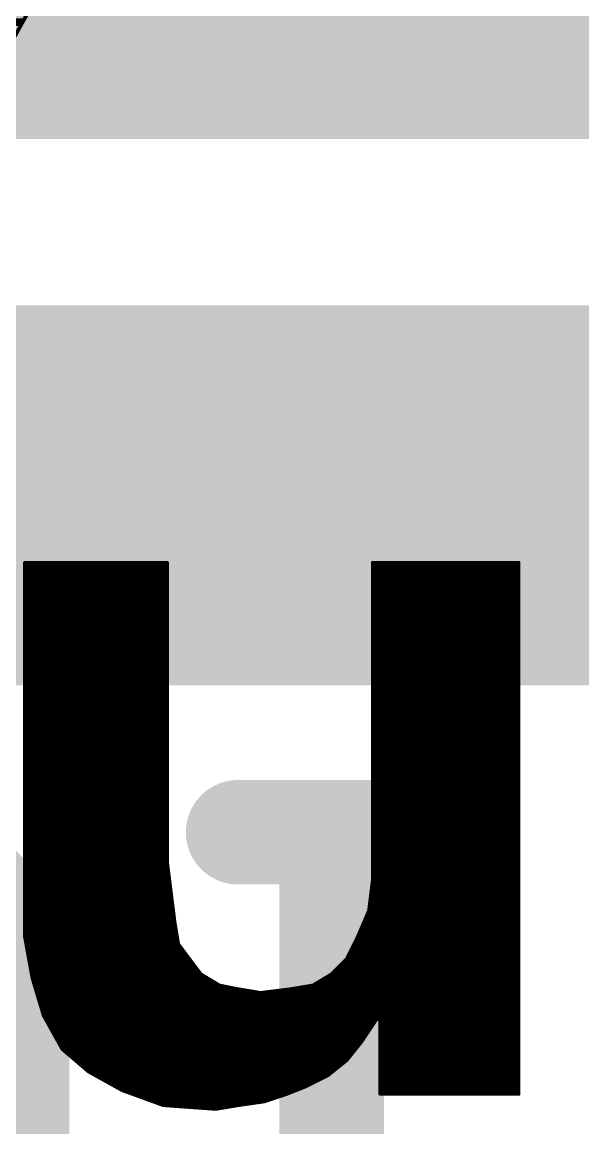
# Model space of a CAD drawing. Extents: x -27 to 80, y -18 to 25.
# Drawn here: x 25.48 to 26.98, y 7.199 to 10.155 of the extents above; entities that cross this region are included whole.
import ezdxf

# ---------------------------------------------------------------- set-up
doc = ezdxf.new("R2010")
doc.units = 0
for name, color, linetype in [('1', 12, 'CONTINUOUS'), ('16', 132, 'CONTINUOUS'), ('21', 41, 'CONTINUOUS'), ('22', 40, 'CONTINUOUS'), ('51', 53, 'CONTINUOUS')]:
    doc.layers.add(name, color=color, linetype=linetype)

msp = doc.modelspace()

# ---------------------------------------------------------------- linework, layer by layer
at = {"layer": '1', "const_width": 1.016}
msp.add_lwpolyline([(33.1, 8.89), (24.765, 8.89)], dxfattribs=at)
at = {"layer": '16', "const_width": 1.016}
msp.add_lwpolyline([(27.94, 8.89), (21.59, 8.89)], dxfattribs=at)
at = {"layer": '21', "const_width": 0.01}
for points in [[(25.418, 10.04), (25.518, 10.22)], [(23.878, 10.16), (25.4847, 10.16)], [(23.878, 10.15), (25.4791, 10.15)], [(25.488, 7.71), (25.488, 8.71)], [(25.488, 8.71), (25.868, 8.71)], [(25.488, 8.7), (25.868, 8.7)], [(25.488, 8.69), (25.868, 8.69)], [(25.868, 8.71), (25.868, 7.91)], [(26.418, 7.86), (26.418, 8.71)], [(26.418, 8.71), (26.808, 8.71)], [(26.418, 8.7), (26.808, 8.7)], [(26.418, 8.69), (26.808, 8.69)], [(26.808, 8.71), (26.808, 7.47)], [(25.488, 8.68), (25.868, 8.68)], [(25.488, 8.67), (25.868, 8.67)], [(25.488, 8.66), (25.868, 8.66)], [(26.418, 8.68), (26.808, 8.68)], [(26.418, 8.67), (26.808, 8.67)], [(26.418, 8.66), (26.808, 8.66)], [(25.488, 8.65), (25.868, 8.65)], [(25.488, 8.64), (25.868, 8.64)], [(25.488, 8.63), (25.868, 8.63)], [(26.418, 8.65), (26.808, 8.65)], [(26.418, 8.64), (26.808, 8.64)], [(26.418, 8.63), (26.808, 8.63)], [(25.488, 8.62), (25.868, 8.62)], [(25.488, 8.61), (25.868, 8.61)], [(25.488, 8.6), (25.868, 8.6)], [(26.418, 8.62), (26.808, 8.62)], [(26.418, 8.61), (26.808, 8.61)], [(26.418, 8.6), (26.808, 8.6)], [(25.488, 8.59), (25.868, 8.59)], [(25.488, 8.58), (25.868, 8.58)], [(25.488, 8.57), (25.868, 8.57)], [(26.418, 8.59), (26.808, 8.59)], [(26.418, 8.58), (26.808, 8.58)], [(26.418, 8.57), (26.808, 8.57)], [(25.488, 8.56), (25.868, 8.56)], [(25.488, 8.55), (25.868, 8.55)], [(25.488, 8.54), (25.868, 8.54)], [(26.418, 8.56), (26.808, 8.56)], [(26.418, 8.55), (26.808, 8.55)], [(26.418, 8.54), (26.808, 8.54)], [(25.488, 8.53), (25.868, 8.53)], [(25.488, 8.52), (25.868, 8.52)], [(25.488, 8.51), (25.868, 8.51)], [(26.418, 8.53), (26.808, 8.53)], [(26.418, 8.52), (26.808, 8.52)], [(26.418, 8.51), (26.808, 8.51)], [(25.488, 8.5), (25.868, 8.5)], [(25.488, 8.49), (25.868, 8.49)], [(25.488, 8.48), (25.868, 8.48)], [(26.418, 8.5), (26.808, 8.5)], [(26.418, 8.49), (26.808, 8.49)], [(26.418, 8.48), (26.808, 8.48)], [(25.488, 8.47), (25.868, 8.47)], [(25.488, 8.46), (25.868, 8.46)], [(25.488, 8.45), (25.868, 8.45)], [(26.418, 8.47), (26.808, 8.47)], [(26.418, 8.46), (26.808, 8.46)], [(26.418, 8.45), (26.808, 8.45)], [(25.488, 8.44), (25.868, 8.44)], [(25.488, 8.43), (25.868, 8.43)], [(25.488, 8.42), (25.868, 8.42)], [(26.418, 8.44), (26.808, 8.44)], [(26.418, 8.43), (26.808, 8.43)], [(26.418, 8.42), (26.808, 8.42)], [(25.488, 8.41), (25.868, 8.41)], [(25.488, 8.4), (25.868, 8.4)], [(25.488, 8.39), (25.868, 8.39)], [(26.418, 8.41), (26.808, 8.41)], [(26.418, 8.4), (26.808, 8.4)], [(26.418, 8.39), (26.808, 8.39)], [(25.488, 8.38), (25.868, 8.38)], [(25.488, 8.37), (25.868, 8.37)], [(25.488, 8.36), (25.868, 8.36)], [(26.418, 8.38), (26.808, 8.38)], [(26.418, 8.37), (26.808, 8.37)], [(26.418, 8.36), (26.808, 8.36)], [(25.488, 8.35), (25.868, 8.35)], [(25.488, 8.34), (25.868, 8.34)], [(26.418, 8.35), (26.808, 8.35)], [(26.418, 8.34), (26.808, 8.34)], [(25.488, 8.33), (25.868, 8.33)], [(25.488, 8.32), (25.868, 8.32)], [(25.488, 8.31), (25.868, 8.31)], [(26.418, 8.33), (26.808, 8.33)], [(26.418, 8.32), (26.808, 8.32)], [(26.418, 8.31), (26.808, 8.31)], [(25.488, 8.3), (25.868, 8.3)], [(25.488, 8.29), (25.868, 8.29)], [(25.488, 8.28), (25.868, 8.28)], [(26.418, 8.3), (26.808, 8.3)], [(26.418, 8.29), (26.808, 8.29)], [(26.418, 8.28), (26.808, 8.28)], [(25.488, 8.27), (25.868, 8.27)], [(25.488, 8.26), (25.868, 8.26)], [(25.488, 8.25), (25.868, 8.25)], [(26.418, 8.27), (26.808, 8.27)], [(26.418, 8.26), (26.808, 8.26)], [(26.418, 8.25), (26.808, 8.25)], [(25.488, 8.24), (25.868, 8.24)], [(25.488, 8.23), (25.868, 8.23)], [(25.488, 8.22), (25.868, 8.22)], [(26.418, 8.24), (26.808, 8.24)], [(26.418, 8.23), (26.808, 8.23)], [(26.418, 8.22), (26.808, 8.22)], [(25.488, 8.21), (25.868, 8.21)], [(25.488, 8.2), (25.868, 8.2)], [(25.488, 8.19), (25.868, 8.19)], [(26.418, 8.21), (26.808, 8.21)], [(26.418, 8.2), (26.808, 8.2)], [(26.418, 8.19), (26.808, 8.19)], [(25.488, 8.18), (25.868, 8.18)], [(25.488, 8.17), (25.868, 8.17)], [(25.488, 8.16), (25.868, 8.16)], [(26.418, 8.18), (26.808, 8.18)], [(26.418, 8.17), (26.808, 8.17)], [(26.418, 8.16), (26.808, 8.16)], [(25.488, 8.15), (25.868, 8.15)], [(25.488, 8.14), (25.868, 8.14)], [(25.488, 8.13), (25.868, 8.13)], [(26.418, 8.15), (26.808, 8.15)], [(26.418, 8.14), (26.808, 8.14)], [(26.418, 8.13), (26.808, 8.13)], [(25.488, 8.12), (25.868, 8.12)], [(25.488, 8.11), (25.868, 8.11)], [(25.488, 8.1), (25.868, 8.1)], [(26.418, 8.12), (26.808, 8.12)], [(26.418, 8.11), (26.808, 8.11)], [(26.418, 8.1), (26.808, 8.1)], [(25.488, 8.09), (25.868, 8.09)], [(25.488, 8.08), (25.868, 8.08)], [(25.488, 8.07), (25.868, 8.07)], [(26.418, 8.09), (26.808, 8.09)], [(26.418, 8.08), (26.808, 8.08)], [(26.418, 8.07), (26.808, 8.07)], [(25.488, 8.06), (25.868, 8.06)], [(25.488, 8.05), (25.868, 8.05)], [(25.488, 8.04), (25.868, 8.04)], [(26.418, 8.06), (26.808, 8.06)], [(26.418, 8.05), (26.808, 8.05)], [(26.418, 8.04), (26.808, 8.04)], [(25.488, 8.03), (25.868, 8.03)], [(25.488, 8.02), (25.868, 8.02)], [(25.488, 8.01), (25.868, 8.01)], [(26.418, 8.03), (26.808, 8.03)], [(26.418, 8.02), (26.808, 8.02)], [(26.418, 8.01), (26.808, 8.01)], [(25.488, 8), (25.868, 8)], [(25.488, 7.99), (25.868, 7.99)], [(25.488, 7.98), (25.868, 7.98)], [(26.418, 8), (26.808, 8)], [(26.418, 7.99), (26.808, 7.99)], [(26.418, 7.98), (26.808, 7.98)], [(25.488, 7.97), (25.868, 7.97)], [(25.488, 7.96), (25.868, 7.96)], [(25.488, 7.95), (25.868, 7.95)], [(26.418, 7.97), (26.808, 7.97)], [(26.418, 7.96), (26.808, 7.96)], [(26.418, 7.95), (26.808, 7.95)], [(25.488, 7.94), (25.868, 7.94)], [(25.488, 7.93), (25.868, 7.93)], [(25.488, 7.92), (25.868, 7.92)], [(26.418, 7.94), (26.808, 7.94)], [(26.418, 7.93), (26.808, 7.93)], [(26.418, 7.92), (26.808, 7.92)], [(25.488, 7.91), (25.868, 7.91)], [(25.488, 7.9), (25.8693, 7.9)], [(25.488, 7.89), (25.8705, 7.89)], [(25.868, 7.91), (25.878, 7.83)], [(26.418, 7.91), (26.808, 7.91)], [(26.418, 7.9), (26.808, 7.9)], [(26.418, 7.89), (26.808, 7.89)], [(25.488, 7.88), (25.8718, 7.88)], [(25.488, 7.87), (25.873, 7.87)], [(25.488, 7.86), (25.8742, 7.86)], [(26.408, 7.78), (26.418, 7.86)], [(26.418, 7.88), (26.808, 7.88)], [(26.418, 7.87), (26.808, 7.87)], [(26.418, 7.86), (26.808, 7.86)], [(25.488, 7.85), (25.8755, 7.85)], [(25.488, 7.84), (25.8768, 7.84)], [(25.488, 7.83), (25.878, 7.83)], [(25.878, 7.83), (25.888, 7.75)], [(26.4143, 7.83), (26.808, 7.83)], [(26.4155, 7.84), (26.808, 7.84)], [(26.4168, 7.85), (26.808, 7.85)], [(25.488, 7.82), (25.8793, 7.82)], [(25.488, 7.81), (25.8805, 7.81)], [(25.488, 7.8), (25.8818, 7.8)], [(26.4105, 7.8), (26.808, 7.8)], [(26.4118, 7.81), (26.808, 7.81)], [(26.413, 7.82), (26.808, 7.82)], [(25.488, 7.79), (25.883, 7.79)], [(25.488, 7.78), (25.8843, 7.78)], [(25.488, 7.77), (25.8855, 7.77)], [(26.378, 7.71), (26.408, 7.78)], [(26.4037, 7.77), (26.808, 7.77)], [(26.408, 7.78), (26.808, 7.78)], [(26.4093, 7.79), (26.808, 7.79)], [(25.488, 7.76), (25.8868, 7.76)], [(25.488, 7.75), (25.888, 7.75)], [(25.488, 7.74), (25.8897, 7.74)], [(25.888, 7.75), (25.898, 7.69)], [(26.3909, 7.74), (26.808, 7.74)], [(26.3951, 7.75), (26.808, 7.75)], [(26.3994, 7.76), (26.808, 7.76)], [(25.488, 7.73), (25.8913, 7.73)], [(25.488, 7.72), (25.893, 7.72)], [(25.508, 7.6), (25.488, 7.71)], [(25.488, 7.71), (25.8947, 7.71)], [(26.348, 7.65), (26.378, 7.71)], [(26.378, 7.71), (26.808, 7.71)], [(26.3823, 7.72), (26.808, 7.72)], [(26.3866, 7.73), (26.808, 7.73)], [(25.4898, 7.7), (25.8963, 7.7)], [(25.4916, 7.69), (25.898, 7.69)], [(25.4935, 7.68), (25.9055, 7.68)], [(25.898, 7.69), (25.928, 7.65)], [(26.363, 7.68), (26.808, 7.68)], [(26.368, 7.69), (26.808, 7.69)], [(26.373, 7.7), (26.808, 7.7)], [(25.4953, 7.67), (25.913, 7.67)], [(25.4971, 7.66), (25.9205, 7.66)], [(26.353, 7.66), (26.808, 7.66)], [(26.358, 7.67), (26.808, 7.67)], [(25.4989, 7.65), (25.928, 7.65)], [(25.5007, 7.64), (25.9355, 7.64)], [(25.5025, 7.63), (25.943, 7.63)], [(25.928, 7.65), (25.958, 7.61)], [(26.308, 7.61), (26.348, 7.65)], [(26.328, 7.63), (26.808, 7.63)], [(26.338, 7.64), (26.808, 7.64)], [(26.348, 7.65), (26.808, 7.65)], [(25.5044, 7.62), (25.9505, 7.62)], [(25.5062, 7.61), (25.958, 7.61)], [(25.538, 7.5), (25.508, 7.6)], [(25.508, 7.6), (25.9747, 7.6)], [(25.958, 7.61), (26.008, 7.58)], [(26.258, 7.58), (26.308, 7.61)], [(26.2913, 7.6), (26.808, 7.6)], [(26.308, 7.61), (26.808, 7.61)], [(26.318, 7.62), (26.808, 7.62)], [(25.511, 7.59), (25.9913, 7.59)], [(25.514, 7.58), (26.008, 7.58)], [(25.517, 7.57), (26.058, 7.57)], [(26.008, 7.58), (26.058, 7.57)], [(26.058, 7.57), (26.118, 7.56)], [(26.118, 7.56), (26.198, 7.57)], [(26.198, 7.57), (26.258, 7.58)], [(26.198, 7.57), (26.808, 7.57)], [(26.258, 7.58), (26.808, 7.58)], [(26.2747, 7.59), (26.808, 7.59)], [(25.52, 7.56), (26.118, 7.56)], [(25.523, 7.55), (26.808, 7.55)], [(25.526, 7.54), (26.808, 7.54)], [(26.118, 7.56), (26.808, 7.56)], [(25.529, 7.53), (26.808, 7.53)], [(25.532, 7.52), (26.808, 7.52)], [(25.535, 7.51), (26.808, 7.51)], [(25.588, 7.41), (25.538, 7.5)], [(25.538, 7.5), (26.808, 7.5)], [(25.5436, 7.49), (26.808, 7.49)], [(25.5491, 7.48), (26.4213, 7.48)], [(26.428, 7.49), (26.388, 7.43)], [(26.438, 7.49), (26.428, 7.49)], [(26.438, 7.29), (26.438, 7.49)], [(26.438, 7.48), (26.808, 7.48)], [(25.5547, 7.47), (26.4147, 7.47)], [(25.5602, 7.46), (26.408, 7.46)], [(25.5658, 7.45), (26.4013, 7.45)], [(26.438, 7.47), (26.808, 7.47)], [(26.438, 7.46), (26.808, 7.46)], [(26.438, 7.45), (26.808, 7.45)], [(26.808, 7.47), (26.808, 7.29)], [(25.5713, 7.44), (26.3947, 7.44)], [(25.5769, 7.43), (26.388, 7.43)], [(25.5824, 7.42), (26.38, 7.42)], [(26.388, 7.43), (26.348, 7.38)], [(26.438, 7.44), (26.808, 7.44)], [(26.438, 7.43), (26.808, 7.43)], [(26.438, 7.42), (26.808, 7.42)], [(25.658, 7.35), (25.588, 7.41)], [(25.588, 7.41), (26.372, 7.41)], [(25.5997, 7.4), (26.364, 7.4)], [(25.6113, 7.39), (26.356, 7.39)], [(26.438, 7.41), (26.808, 7.41)], [(26.438, 7.4), (26.808, 7.4)], [(26.438, 7.39), (26.808, 7.39)], [(25.623, 7.38), (26.348, 7.38)], [(25.6347, 7.37), (26.3355, 7.37)], [(25.6463, 7.36), (26.323, 7.36)], [(26.348, 7.38), (26.298, 7.34)], [(26.438, 7.38), (26.808, 7.38)], [(26.438, 7.37), (26.808, 7.37)], [(26.438, 7.36), (26.808, 7.36)], [(25.748, 7.3), (25.658, 7.35)], [(25.658, 7.35), (26.3105, 7.35)], [(25.676, 7.34), (26.298, 7.34)], [(25.694, 7.33), (26.278, 7.33)], [(26.298, 7.34), (26.238, 7.31)], [(26.438, 7.35), (26.808, 7.35)], [(26.438, 7.34), (26.808, 7.34)], [(26.438, 7.33), (26.808, 7.33)], [(25.712, 7.32), (26.258, 7.32)], [(25.73, 7.31), (26.238, 7.31)], [(25.858, 7.26), (25.748, 7.3)], [(25.748, 7.3), (26.213, 7.3)], [(26.238, 7.31), (26.188, 7.29)], [(26.438, 7.32), (26.808, 7.32)], [(26.438, 7.31), (26.808, 7.31)], [(26.438, 7.3), (26.808, 7.3)], [(25.7755, 7.29), (26.188, 7.29)], [(25.803, 7.28), (26.158, 7.28)], [(25.8305, 7.27), (26.128, 7.27)], [(26.128, 7.27), (26.058, 7.26)], [(26.188, 7.29), (26.128, 7.27)], [(26.808, 7.29), (26.438, 7.29)], [(26.438, 7.29), (26.808, 7.29)], [(25.998, 7.25), (25.858, 7.26)], [(25.858, 7.26), (26.058, 7.26)], [(26.058, 7.26), (25.998, 7.25)]]:
    msp.add_lwpolyline(points, dxfattribs=at)
at = {"layer": '21', "const_width": 0.005}
for points in [[(25.4791, 10.1475, 1), (25.4791, 10.1525)], [(25.4847, 10.1575, 1), (25.4847, 10.1625)], [(25.4905, 8.71, 1), (25.4855, 8.71)], [(25.488, 8.7125, 1), (25.488, 8.7075)], [(25.488, 8.7025, 1), (25.488, 8.6975)], [(25.488, 8.6925, 1), (25.488, 8.6875)], [(25.8705, 8.71, 1), (25.8655, 8.71)], [(25.868, 8.7075, 1), (25.868, 8.7125)], [(25.868, 8.6975, 1), (25.868, 8.7025)], [(25.868, 8.6875, 1), (25.868, 8.6925)], [(26.4205, 8.71, 1), (26.4155, 8.71)], [(26.418, 8.7125, 1), (26.418, 8.7075)], [(26.418, 8.7025, 1), (26.418, 8.6975)], [(26.418, 8.6925, 1), (26.418, 8.6875)], [(26.8105, 8.71, 1), (26.8055, 8.71)], [(26.808, 8.7075, 1), (26.808, 8.7125)], [(26.808, 8.6975, 1), (26.808, 8.7025)], [(26.808, 8.6875, 1), (26.808, 8.6925)], [(25.488, 8.6825, 1), (25.488, 8.6775)], [(25.488, 8.6725, 1), (25.488, 8.6675)], [(25.488, 8.6625, 1), (25.488, 8.6575)], [(25.868, 8.6775, 1), (25.868, 8.6825)], [(25.868, 8.6675, 1), (25.868, 8.6725)], [(25.868, 8.6575, 1), (25.868, 8.6625)], [(26.418, 8.6825, 1), (26.418, 8.6775)], [(26.418, 8.6725, 1), (26.418, 8.6675)], [(26.418, 8.6625, 1), (26.418, 8.6575)], [(26.808, 8.6775, 1), (26.808, 8.6825)], [(26.808, 8.6675, 1), (26.808, 8.6725)], [(26.808, 8.6575, 1), (26.808, 8.6625)], [(25.488, 8.6525, 1), (25.488, 8.6475)], [(25.488, 8.6425, 1), (25.488, 8.6375)], [(25.488, 8.6325, 1), (25.488, 8.6275)], [(25.868, 8.6475, 1), (25.868, 8.6525)], [(25.868, 8.6375, 1), (25.868, 8.6425)], [(25.868, 8.6275, 1), (25.868, 8.6325)], [(26.418, 8.6525, 1), (26.418, 8.6475)], [(26.418, 8.6425, 1), (26.418, 8.6375)], [(26.418, 8.6325, 1), (26.418, 8.6275)], [(26.808, 8.6475, 1), (26.808, 8.6525)], [(26.808, 8.6375, 1), (26.808, 8.6425)], [(26.808, 8.6275, 1), (26.808, 8.6325)], [(25.488, 8.6225, 1), (25.488, 8.6175)], [(25.488, 8.6125, 1), (25.488, 8.6075)], [(25.488, 8.6025, 1), (25.488, 8.5975)], [(25.868, 8.6175, 1), (25.868, 8.6225)], [(25.868, 8.6075, 1), (25.868, 8.6125)], [(25.868, 8.5975, 1), (25.868, 8.6025)], [(26.418, 8.6225, 1), (26.418, 8.6175)], [(26.418, 8.6125, 1), (26.418, 8.6075)], [(26.418, 8.6025, 1), (26.418, 8.5975)], [(26.808, 8.6175, 1), (26.808, 8.6225)], [(26.808, 8.6075, 1), (26.808, 8.6125)], [(26.808, 8.5975, 1), (26.808, 8.6025)], [(25.488, 8.5925, 1), (25.488, 8.5875)], [(25.488, 8.5825, 1), (25.488, 8.5775)], [(25.488, 8.5725, 1), (25.488, 8.5675)], [(25.868, 8.5875, 1), (25.868, 8.5925)], [(25.868, 8.5775, 1), (25.868, 8.5825)], [(25.868, 8.5675, 1), (25.868, 8.5725)], [(26.418, 8.5925, 1), (26.418, 8.5875)], [(26.418, 8.5825, 1), (26.418, 8.5775)], [(26.418, 8.5725, 1), (26.418, 8.5675)], [(26.808, 8.5875, 1), (26.808, 8.5925)], [(26.808, 8.5775, 1), (26.808, 8.5825)], [(26.808, 8.5675, 1), (26.808, 8.5725)], [(25.488, 8.5625, 1), (25.488, 8.5575)], [(25.488, 8.5525, 1), (25.488, 8.5475)], [(25.488, 8.5425, 1), (25.488, 8.5375)], [(25.868, 8.5575, 1), (25.868, 8.5625)], [(25.868, 8.5475, 1), (25.868, 8.5525)], [(25.868, 8.5375, 1), (25.868, 8.5425)], [(26.418, 8.5625, 1), (26.418, 8.5575)], [(26.418, 8.5525, 1), (26.418, 8.5475)], [(26.418, 8.5425, 1), (26.418, 8.5375)], [(26.808, 8.5575, 1), (26.808, 8.5625)], [(26.808, 8.5475, 1), (26.808, 8.5525)], [(26.808, 8.5375, 1), (26.808, 8.5425)], [(25.488, 8.5325, 1), (25.488, 8.5275)], [(25.488, 8.5225, 1), (25.488, 8.5175)], [(25.488, 8.5125, 1), (25.488, 8.5075)], [(25.868, 8.5275, 1), (25.868, 8.5325)], [(25.868, 8.5175, 1), (25.868, 8.5225)], [(25.868, 8.5075, 1), (25.868, 8.5125)], [(26.418, 8.5325, 1), (26.418, 8.5275)], [(26.418, 8.5225, 1), (26.418, 8.5175)], [(26.418, 8.5125, 1), (26.418, 8.5075)], [(26.808, 8.5275, 1), (26.808, 8.5325)], [(26.808, 8.5175, 1), (26.808, 8.5225)], [(26.808, 8.5075, 1), (26.808, 8.5125)], [(25.488, 8.5025, 1), (25.488, 8.4975)], [(25.488, 8.4925, 1), (25.488, 8.4875)], [(25.488, 8.4825, 1), (25.488, 8.4775)], [(25.868, 8.4975, 1), (25.868, 8.5025)], [(25.868, 8.4875, 1), (25.868, 8.4925)], [(25.868, 8.4775, 1), (25.868, 8.4825)], [(26.418, 8.5025, 1), (26.418, 8.4975)], [(26.418, 8.4925, 1), (26.418, 8.4875)], [(26.418, 8.4825, 1), (26.418, 8.4775)], [(26.808, 8.4975, 1), (26.808, 8.5025)], [(26.808, 8.4875, 1), (26.808, 8.4925)], [(26.808, 8.4775, 1), (26.808, 8.4825)], [(25.488, 8.4725, 1), (25.488, 8.4675)], [(25.488, 8.4625, 1), (25.488, 8.4575)], [(25.488, 8.4525, 1), (25.488, 8.4475)], [(25.868, 8.4675, 1), (25.868, 8.4725)], [(25.868, 8.4575, 1), (25.868, 8.4625)], [(25.868, 8.4475, 1), (25.868, 8.4525)], [(26.418, 8.4725, 1), (26.418, 8.4675)], [(26.418, 8.4625, 1), (26.418, 8.4575)], [(26.418, 8.4525, 1), (26.418, 8.4475)], [(26.808, 8.4675, 1), (26.808, 8.4725)], [(26.808, 8.4575, 1), (26.808, 8.4625)], [(26.808, 8.4475, 1), (26.808, 8.4525)], [(25.488, 8.4425, 1), (25.488, 8.4375)], [(25.488, 8.4325, 1), (25.488, 8.4275)], [(25.488, 8.4225, 1), (25.488, 8.4175)], [(25.868, 8.4375, 1), (25.868, 8.4425)], [(25.868, 8.4275, 1), (25.868, 8.4325)], [(25.868, 8.4175, 1), (25.868, 8.4225)], [(26.418, 8.4425, 1), (26.418, 8.4375)], [(26.418, 8.4325, 1), (26.418, 8.4275)], [(26.418, 8.4225, 1), (26.418, 8.4175)], [(26.808, 8.4375, 1), (26.808, 8.4425)], [(26.808, 8.4275, 1), (26.808, 8.4325)], [(26.808, 8.4175, 1), (26.808, 8.4225)], [(25.488, 8.4125, 1), (25.488, 8.4075)], [(25.488, 8.4025, 1), (25.488, 8.3975)], [(25.488, 8.3925, 1), (25.488, 8.3875)], [(25.868, 8.4075, 1), (25.868, 8.4125)], [(25.868, 8.3975, 1), (25.868, 8.4025)], [(25.868, 8.3875, 1), (25.868, 8.3925)], [(26.418, 8.4125, 1), (26.418, 8.4075)], [(26.418, 8.4025, 1), (26.418, 8.3975)], [(26.418, 8.3925, 1), (26.418, 8.3875)], [(26.808, 8.4075, 1), (26.808, 8.4125)], [(26.808, 8.3975, 1), (26.808, 8.4025)], [(26.808, 8.3875, 1), (26.808, 8.3925)], [(25.488, 8.3825, 1), (25.488, 8.3775)], [(25.488, 8.3725, 1), (25.488, 8.3675)], [(25.488, 8.3625, 1), (25.488, 8.3575)], [(25.868, 8.3775, 1), (25.868, 8.3825)], [(25.868, 8.3675, 1), (25.868, 8.3725)], [(25.868, 8.3575, 1), (25.868, 8.3625)], [(26.418, 8.3825, 1), (26.418, 8.3775)], [(26.418, 8.3725, 1), (26.418, 8.3675)], [(26.418, 8.3625, 1), (26.418, 8.3575)], [(26.808, 8.3775, 1), (26.808, 8.3825)], [(26.808, 8.3675, 1), (26.808, 8.3725)], [(26.808, 8.3575, 1), (26.808, 8.3625)], [(25.488, 8.3525, 1), (25.488, 8.3475)], [(25.488, 8.3425, 1), (25.488, 8.3375)], [(25.868, 8.3475, 1), (25.868, 8.3525)], [(25.868, 8.3375, 1), (25.868, 8.3425)], [(26.418, 8.3525, 1), (26.418, 8.3475)], [(26.418, 8.3425, 1), (26.418, 8.3375)], [(26.808, 8.3475, 1), (26.808, 8.3525)], [(26.808, 8.3375, 1), (26.808, 8.3425)], [(25.488, 8.3325, 1), (25.488, 8.3275)], [(25.488, 8.3225, 1), (25.488, 8.3175)], [(25.488, 8.3125, 1), (25.488, 8.3075)], [(25.868, 8.3275, 1), (25.868, 8.3325)], [(25.868, 8.3175, 1), (25.868, 8.3225)], [(25.868, 8.3075, 1), (25.868, 8.3125)], [(26.418, 8.3325, 1), (26.418, 8.3275)], [(26.418, 8.3225, 1), (26.418, 8.3175)], [(26.418, 8.3125, 1), (26.418, 8.3075)], [(26.808, 8.3275, 1), (26.808, 8.3325)], [(26.808, 8.3175, 1), (26.808, 8.3225)], [(26.808, 8.3075, 1), (26.808, 8.3125)], [(25.488, 8.3025, 1), (25.488, 8.2975)], [(25.488, 8.2925, 1), (25.488, 8.2875)], [(25.488, 8.2825, 1), (25.488, 8.2775)], [(25.868, 8.2975, 1), (25.868, 8.3025)], [(25.868, 8.2875, 1), (25.868, 8.2925)], [(25.868, 8.2775, 1), (25.868, 8.2825)], [(26.418, 8.3025, 1), (26.418, 8.2975)], [(26.418, 8.2925, 1), (26.418, 8.2875)], [(26.418, 8.2825, 1), (26.418, 8.2775)], [(26.808, 8.2975, 1), (26.808, 8.3025)], [(26.808, 8.2875, 1), (26.808, 8.2925)], [(26.808, 8.2775, 1), (26.808, 8.2825)], [(25.488, 8.2725, 1), (25.488, 8.2675)], [(25.488, 8.2625, 1), (25.488, 8.2575)], [(25.488, 8.2525, 1), (25.488, 8.2475)], [(25.868, 8.2675, 1), (25.868, 8.2725)], [(25.868, 8.2575, 1), (25.868, 8.2625)], [(25.868, 8.2475, 1), (25.868, 8.2525)], [(26.418, 8.2725, 1), (26.418, 8.2675)], [(26.418, 8.2625, 1), (26.418, 8.2575)], [(26.418, 8.2525, 1), (26.418, 8.2475)], [(26.808, 8.2675, 1), (26.808, 8.2725)], [(26.808, 8.2575, 1), (26.808, 8.2625)], [(26.808, 8.2475, 1), (26.808, 8.2525)], [(25.488, 8.2425, 1), (25.488, 8.2375)], [(25.488, 8.2325, 1), (25.488, 8.2275)], [(25.488, 8.2225, 1), (25.488, 8.2175)], [(25.868, 8.2375, 1), (25.868, 8.2425)], [(25.868, 8.2275, 1), (25.868, 8.2325)], [(25.868, 8.2175, 1), (25.868, 8.2225)], [(26.418, 8.2425, 1), (26.418, 8.2375)], [(26.418, 8.2325, 1), (26.418, 8.2275)], [(26.418, 8.2225, 1), (26.418, 8.2175)], [(26.808, 8.2375, 1), (26.808, 8.2425)], [(26.808, 8.2275, 1), (26.808, 8.2325)], [(26.808, 8.2175, 1), (26.808, 8.2225)], [(25.488, 8.2125, 1), (25.488, 8.2075)], [(25.488, 8.2025, 1), (25.488, 8.1975)], [(25.488, 8.1925, 1), (25.488, 8.1875)], [(25.868, 8.2075, 1), (25.868, 8.2125)], [(25.868, 8.1975, 1), (25.868, 8.2025)], [(25.868, 8.1875, 1), (25.868, 8.1925)], [(26.418, 8.2125, 1), (26.418, 8.2075)], [(26.418, 8.2025, 1), (26.418, 8.1975)], [(26.418, 8.1925, 1), (26.418, 8.1875)], [(26.808, 8.2075, 1), (26.808, 8.2125)], [(26.808, 8.1975, 1), (26.808, 8.2025)], [(26.808, 8.1875, 1), (26.808, 8.1925)], [(25.488, 8.1825, 1), (25.488, 8.1775)], [(25.488, 8.1725, 1), (25.488, 8.1675)], [(25.488, 8.1625, 1), (25.488, 8.1575)], [(25.868, 8.1775, 1), (25.868, 8.1825)], [(25.868, 8.1675, 1), (25.868, 8.1725)], [(25.868, 8.1575, 1), (25.868, 8.1625)], [(26.418, 8.1825, 1), (26.418, 8.1775)], [(26.418, 8.1725, 1), (26.418, 8.1675)], [(26.418, 8.1625, 1), (26.418, 8.1575)], [(26.808, 8.1775, 1), (26.808, 8.1825)], [(26.808, 8.1675, 1), (26.808, 8.1725)], [(26.808, 8.1575, 1), (26.808, 8.1625)], [(25.488, 8.1525, 1), (25.488, 8.1475)], [(25.488, 8.1425, 1), (25.488, 8.1375)], [(25.488, 8.1325, 1), (25.488, 8.1275)], [(25.868, 8.1475, 1), (25.868, 8.1525)], [(25.868, 8.1375, 1), (25.868, 8.1425)], [(25.868, 8.1275, 1), (25.868, 8.1325)], [(26.418, 8.1525, 1), (26.418, 8.1475)], [(26.418, 8.1425, 1), (26.418, 8.1375)], [(26.418, 8.1325, 1), (26.418, 8.1275)], [(26.808, 8.1475, 1), (26.808, 8.1525)], [(26.808, 8.1375, 1), (26.808, 8.1425)], [(26.808, 8.1275, 1), (26.808, 8.1325)], [(25.488, 8.1225, 1), (25.488, 8.1175)], [(25.488, 8.1125, 1), (25.488, 8.1075)], [(25.488, 8.1025, 1), (25.488, 8.0975)], [(25.868, 8.1175, 1), (25.868, 8.1225)], [(25.868, 8.1075, 1), (25.868, 8.1125)], [(25.868, 8.0975, 1), (25.868, 8.1025)], [(26.418, 8.1225, 1), (26.418, 8.1175)], [(26.418, 8.1125, 1), (26.418, 8.1075)], [(26.418, 8.1025, 1), (26.418, 8.0975)], [(26.808, 8.1175, 1), (26.808, 8.1225)], [(26.808, 8.1075, 1), (26.808, 8.1125)], [(26.808, 8.0975, 1), (26.808, 8.1025)], [(25.488, 8.0925, 1), (25.488, 8.0875)], [(25.488, 8.0825, 1), (25.488, 8.0775)], [(25.488, 8.0725, 1), (25.488, 8.0675)], [(25.868, 8.0875, 1), (25.868, 8.0925)], [(25.868, 8.0775, 1), (25.868, 8.0825)], [(25.868, 8.0675, 1), (25.868, 8.0725)], [(26.418, 8.0925, 1), (26.418, 8.0875)], [(26.418, 8.0825, 1), (26.418, 8.0775)], [(26.418, 8.0725, 1), (26.418, 8.0675)], [(26.808, 8.0875, 1), (26.808, 8.0925)], [(26.808, 8.0775, 1), (26.808, 8.0825)], [(26.808, 8.0675, 1), (26.808, 8.0725)], [(25.488, 8.0625, 1), (25.488, 8.0575)], [(25.488, 8.0525, 1), (25.488, 8.0475)], [(25.488, 8.0425, 1), (25.488, 8.0375)], [(25.868, 8.0575, 1), (25.868, 8.0625)], [(25.868, 8.0475, 1), (25.868, 8.0525)], [(25.868, 8.0375, 1), (25.868, 8.0425)], [(26.418, 8.0625, 1), (26.418, 8.0575)], [(26.418, 8.0525, 1), (26.418, 8.0475)], [(26.418, 8.0425, 1), (26.418, 8.0375)], [(26.808, 8.0575, 1), (26.808, 8.0625)], [(26.808, 8.0475, 1), (26.808, 8.0525)], [(26.808, 8.0375, 1), (26.808, 8.0425)], [(25.488, 8.0325, 1), (25.488, 8.0275)], [(25.488, 8.0225, 1), (25.488, 8.0175)], [(25.488, 8.0125, 1), (25.488, 8.0075)], [(25.868, 8.0275, 1), (25.868, 8.0325)], [(25.868, 8.0175, 1), (25.868, 8.0225)], [(25.868, 8.0075, 1), (25.868, 8.0125)], [(26.418, 8.0325, 1), (26.418, 8.0275)], [(26.418, 8.0225, 1), (26.418, 8.0175)], [(26.418, 8.0125, 1), (26.418, 8.0075)], [(26.808, 8.0275, 1), (26.808, 8.0325)], [(26.808, 8.0175, 1), (26.808, 8.0225)], [(26.808, 8.0075, 1), (26.808, 8.0125)], [(25.488, 8.0025, 1), (25.488, 7.9975)], [(25.488, 7.9925, 1), (25.488, 7.9875)], [(25.488, 7.9825, 1), (25.488, 7.9775)], [(25.868, 7.9975, 1), (25.868, 8.0025)], [(25.868, 7.9875, 1), (25.868, 7.9925)], [(25.868, 7.9775, 1), (25.868, 7.9825)], [(26.418, 8.0025, 1), (26.418, 7.9975)], [(26.418, 7.9925, 1), (26.418, 7.9875)], [(26.418, 7.9825, 1), (26.418, 7.9775)], [(26.808, 7.9975, 1), (26.808, 8.0025)], [(26.808, 7.9875, 1), (26.808, 7.9925)], [(26.808, 7.9775, 1), (26.808, 7.9825)], [(25.488, 7.9725, 1), (25.488, 7.9675)], [(25.488, 7.9625, 1), (25.488, 7.9575)], [(25.488, 7.9525, 1), (25.488, 7.9475)], [(25.868, 7.9675, 1), (25.868, 7.9725)], [(25.868, 7.9575, 1), (25.868, 7.9625)], [(25.868, 7.9475, 1), (25.868, 7.9525)], [(26.418, 7.9725, 1), (26.418, 7.9675)], [(26.418, 7.9625, 1), (26.418, 7.9575)], [(26.418, 7.9525, 1), (26.418, 7.9475)], [(26.808, 7.9675, 1), (26.808, 7.9725)], [(26.808, 7.9575, 1), (26.808, 7.9625)], [(26.808, 7.9475, 1), (26.808, 7.9525)], [(25.488, 7.9425, 1), (25.488, 7.9375)], [(25.488, 7.9325, 1), (25.488, 7.9275)], [(25.488, 7.9225, 1), (25.488, 7.9175)], [(25.868, 7.9375, 1), (25.868, 7.9425)], [(25.868, 7.9275, 1), (25.868, 7.9325)], [(25.868, 7.9175, 1), (25.868, 7.9225)], [(26.418, 7.9425, 1), (26.418, 7.9375)], [(26.418, 7.9325, 1), (26.418, 7.9275)], [(26.418, 7.9225, 1), (26.418, 7.9175)], [(26.808, 7.9375, 1), (26.808, 7.9425)], [(26.808, 7.9275, 1), (26.808, 7.9325)], [(26.808, 7.9175, 1), (26.808, 7.9225)], [(25.488, 7.9125, 1), (25.488, 7.9075)], [(25.488, 7.9025, 1), (25.488, 7.8975)], [(25.488, 7.8925, 1), (25.488, 7.8875)], [(25.8705, 7.9103, 1), (25.8655, 7.9097)], [(25.8655, 7.91, 1), (25.8705, 7.91)], [(25.868, 7.9075, 1), (25.868, 7.9125)], [(25.8693, 7.8975, 1), (25.8693, 7.9025)], [(25.8705, 7.8875, 1), (25.8705, 7.8925)], [(26.418, 7.9125, 1), (26.418, 7.9075)], [(26.418, 7.9025, 1), (26.418, 7.8975)], [(26.418, 7.8925, 1), (26.418, 7.8875)], [(26.808, 7.9075, 1), (26.808, 7.9125)], [(26.808, 7.8975, 1), (26.808, 7.9025)], [(26.808, 7.8875, 1), (26.808, 7.8925)], [(25.488, 7.8825, 1), (25.488, 7.8775)], [(25.488, 7.8725, 1), (25.488, 7.8675)], [(25.488, 7.8625, 1), (25.488, 7.8575)], [(25.8718, 7.8775, 1), (25.8718, 7.8825)], [(25.873, 7.8675, 1), (25.873, 7.8725)], [(25.8742, 7.8575, 1), (25.8742, 7.8625)], [(26.418, 7.8825, 1), (26.418, 7.8775)], [(26.418, 7.8725, 1), (26.418, 7.8675)], [(26.4205, 7.8597, 1), (26.4155, 7.8603)], [(26.418, 7.8625, 1), (26.418, 7.8575)], [(26.4155, 7.86, 1), (26.4205, 7.86)], [(26.808, 7.8775, 1), (26.808, 7.8825)], [(26.808, 7.8675, 1), (26.808, 7.8725)], [(26.808, 7.8575, 1), (26.808, 7.8625)], [(25.488, 7.8525, 1), (25.488, 7.8475)], [(25.488, 7.8425, 1), (25.488, 7.8375)], [(25.488, 7.8325, 1), (25.488, 7.8275)], [(25.8755, 7.8475, 1), (25.8755, 7.8525)], [(25.8805, 7.8303, 1), (25.8755, 7.8297)], [(25.8755, 7.8297, 1), (25.8805, 7.8303)], [(25.8768, 7.8375, 1), (25.8768, 7.8425)], [(25.878, 7.8275, 1), (25.878, 7.8325)], [(26.4143, 7.8325, 1), (26.4143, 7.8275)], [(26.4155, 7.8425, 1), (26.4155, 7.8375)], [(26.4168, 7.8525, 1), (26.4168, 7.8475)], [(26.808, 7.8475, 1), (26.808, 7.8525)], [(26.808, 7.8375, 1), (26.808, 7.8425)], [(26.808, 7.8275, 1), (26.808, 7.8325)], [(25.488, 7.8225, 1), (25.488, 7.8175)], [(25.488, 7.8125, 1), (25.488, 7.8075)], [(25.488, 7.8025, 1), (25.488, 7.7975)], [(25.8793, 7.8175, 1), (25.8793, 7.8225)], [(25.8805, 7.8075, 1), (25.8805, 7.8125)], [(25.8818, 7.7975, 1), (25.8818, 7.8025)], [(26.4105, 7.8025, 1), (26.4105, 7.7975)], [(26.4118, 7.8125, 1), (26.4118, 7.8075)], [(26.413, 7.8225, 1), (26.413, 7.8175)], [(26.808, 7.8175, 1), (26.808, 7.8225)], [(26.808, 7.8075, 1), (26.808, 7.8125)], [(26.808, 7.7975, 1), (26.808, 7.8025)], [(25.488, 7.7925, 1), (25.488, 7.7875)], [(25.488, 7.7825, 1), (25.488, 7.7775)], [(25.488, 7.7725, 1), (25.488, 7.7675)], [(25.883, 7.7875, 1), (25.883, 7.7925)], [(25.8843, 7.7775, 1), (25.8843, 7.7825)], [(25.8855, 7.7675, 1), (25.8855, 7.7725)], [(26.4037, 7.7725, 1), (26.4037, 7.7675)], [(26.408, 7.7825, 1), (26.408, 7.7775)], [(26.4055, 7.7803, 1), (26.4105, 7.7797)], [(26.4103, 7.779, 1), (26.4057, 7.781)], [(26.4093, 7.7925, 1), (26.4093, 7.7875)], [(26.808, 7.7875, 1), (26.808, 7.7925)], [(26.808, 7.7775, 1), (26.808, 7.7825)], [(26.808, 7.7675, 1), (26.808, 7.7725)], [(25.488, 7.7625, 1), (25.488, 7.7575)], [(25.488, 7.7525, 1), (25.488, 7.7475)], [(25.488, 7.7425, 1), (25.488, 7.7375)], [(25.8905, 7.7504, 1), (25.8855, 7.7496)], [(25.8855, 7.7497, 1), (25.8905, 7.7503)], [(25.8868, 7.7575, 1), (25.8868, 7.7625)], [(25.888, 7.7475, 1), (25.888, 7.7525)], [(25.8897, 7.7375, 1), (25.8897, 7.7425)], [(26.3909, 7.7425, 1), (26.3909, 7.7375)], [(26.3951, 7.7525, 1), (26.3951, 7.7475)], [(26.3994, 7.7625, 1), (26.3994, 7.7575)], [(26.808, 7.7575, 1), (26.808, 7.7625)], [(26.808, 7.7475, 1), (26.808, 7.7525)], [(26.808, 7.7375, 1), (26.808, 7.7425)], [(25.488, 7.7325, 1), (25.488, 7.7275)], [(25.488, 7.7225, 1), (25.488, 7.7175)], [(25.4905, 7.7104, 1), (25.4855, 7.7096)], [(25.488, 7.7125, 1), (25.488, 7.7075)], [(25.8913, 7.7275, 1), (25.8913, 7.7325)], [(25.893, 7.7175, 1), (25.893, 7.7225)], [(25.8947, 7.7075, 1), (25.8947, 7.7125)], [(26.378, 7.7125, 1), (26.378, 7.7075)], [(26.3802, 7.7089, 1), (26.3758, 7.7111)], [(26.3823, 7.7225, 1), (26.3823, 7.7175)], [(26.3866, 7.7325, 1), (26.3866, 7.7275)], [(26.808, 7.7275, 1), (26.808, 7.7325)], [(26.808, 7.7175, 1), (26.808, 7.7225)], [(26.808, 7.7075, 1), (26.808, 7.7125)], [(25.4855, 7.71, 1), (25.4905, 7.71)], [(25.4898, 7.7025, 1), (25.4898, 7.6975)], [(25.4916, 7.6925, 1), (25.4916, 7.6875)], [(25.4935, 7.6825, 1), (25.4935, 7.6775)], [(25.9, 7.6915, 1), (25.896, 7.6885)], [(25.8955, 7.6896, 1), (25.9005, 7.6904)], [(25.8963, 7.6975, 1), (25.8963, 7.7025)], [(25.898, 7.6875, 1), (25.898, 7.6925)], [(25.9055, 7.6775, 1), (25.9055, 7.6825)], [(26.363, 7.6825, 1), (26.363, 7.6775)], [(26.368, 7.6925, 1), (26.368, 7.6875)], [(26.373, 7.7025, 1), (26.373, 7.6975)], [(26.3757, 7.711, 1), (26.3803, 7.709)], [(26.808, 7.6975, 1), (26.808, 7.7025)], [(26.808, 7.6875, 1), (26.808, 7.6925)], [(26.808, 7.6775, 1), (26.808, 7.6825)], [(25.4953, 7.6725, 1), (25.4953, 7.6675)], [(25.4971, 7.6625, 1), (25.4971, 7.6575)], [(25.913, 7.6675, 1), (25.913, 7.6725)], [(25.9205, 7.6575, 1), (25.9205, 7.6625)], [(26.353, 7.6625, 1), (26.353, 7.6575)], [(26.358, 7.6725, 1), (26.358, 7.6675)], [(26.808, 7.6675, 1), (26.808, 7.6725)], [(26.808, 7.6575, 1), (26.808, 7.6625)], [(25.4989, 7.6525, 1), (25.4989, 7.6475)], [(25.5007, 7.6425, 1), (25.5007, 7.6375)], [(25.5025, 7.6325, 1), (25.5025, 7.6275)], [(25.93, 7.6515, 1), (25.926, 7.6485)], [(25.926, 7.6485, 1), (25.93, 7.6515)], [(25.928, 7.6475, 1), (25.928, 7.6525)], [(25.9355, 7.6375, 1), (25.9355, 7.6425)], [(25.943, 7.6275, 1), (25.943, 7.6325)], [(26.328, 7.6325, 1), (26.328, 7.6275)], [(26.338, 7.6425, 1), (26.338, 7.6375)], [(26.348, 7.6525, 1), (26.348, 7.6475)], [(26.3458, 7.6511, 1), (26.3502, 7.6489)], [(26.3498, 7.6482, 1), (26.3462, 7.6518)], [(26.808, 7.6475, 1), (26.808, 7.6525)], [(26.808, 7.6375, 1), (26.808, 7.6425)], [(26.808, 7.6275, 1), (26.808, 7.6325)], [(25.5044, 7.6225, 1), (25.5044, 7.6175)], [(25.5062, 7.6125, 1), (25.5062, 7.6075)], [(25.5104, 7.6007, 1), (25.5056, 7.5993)], [(25.508, 7.6025, 1), (25.508, 7.5975)], [(25.5055, 7.5996, 1), (25.5105, 7.6004)], [(25.9505, 7.6175, 1), (25.9505, 7.6225)], [(25.9593, 7.6121, 1), (25.9567, 7.6079)], [(25.956, 7.6085, 1), (25.96, 7.6115)], [(25.958, 7.6075, 1), (25.958, 7.6125)], [(25.9747, 7.5975, 1), (25.9747, 7.6025)], [(26.2913, 7.6025, 1), (26.2913, 7.5975)], [(26.308, 7.6125, 1), (26.308, 7.6075)], [(26.3062, 7.6118, 1), (26.3098, 7.6082)], [(26.3093, 7.6079, 1), (26.3067, 7.6121)], [(26.318, 7.6225, 1), (26.318, 7.6175)], [(26.808, 7.6175, 1), (26.808, 7.6225)], [(26.808, 7.6075, 1), (26.808, 7.6125)], [(26.808, 7.5975, 1), (26.808, 7.6025)], [(25.511, 7.5925, 1), (25.511, 7.5875)], [(25.514, 7.5825, 1), (25.514, 7.5775)], [(25.517, 7.5725, 1), (25.517, 7.5675)], [(25.9913, 7.5875, 1), (25.9913, 7.5925)], [(26.0085, 7.5825, 1), (26.0075, 7.5775)], [(26.0067, 7.5779, 1), (26.0093, 7.5821)], [(26.008, 7.5775, 1), (26.008, 7.5825)], [(26.0584, 7.5725, 1), (26.0576, 7.5675)], [(26.0575, 7.5675, 1), (26.0585, 7.5725)], [(26.058, 7.5675, 1), (26.058, 7.5725)], [(26.1976, 7.5725, 1), (26.1984, 7.5675)], [(26.198, 7.5725, 1), (26.198, 7.5675)], [(26.1983, 7.5675, 1), (26.1977, 7.5725)], [(26.258, 7.5825, 1), (26.258, 7.5775)], [(26.2567, 7.5821, 1), (26.2593, 7.5779)], [(26.2584, 7.5775, 1), (26.2576, 7.5825)], [(26.2747, 7.5925, 1), (26.2747, 7.5875)], [(26.808, 7.5875, 1), (26.808, 7.5925)], [(26.808, 7.5775, 1), (26.808, 7.5825)], [(26.808, 7.5675, 1), (26.808, 7.5725)], [(25.52, 7.5625, 1), (25.52, 7.5575)], [(25.523, 7.5525, 1), (25.523, 7.5475)], [(25.526, 7.5425, 1), (25.526, 7.5375)], [(26.1177, 7.5625, 1), (26.1183, 7.5575)], [(26.118, 7.5625, 1), (26.118, 7.5575)], [(26.1176, 7.5575, 1), (26.1184, 7.5625)], [(26.118, 7.5575, 1), (26.118, 7.5625)], [(26.808, 7.5575, 1), (26.808, 7.5625)], [(26.808, 7.5475, 1), (26.808, 7.5525)], [(26.808, 7.5375, 1), (26.808, 7.5425)], [(25.529, 7.5325, 1), (25.529, 7.5275)], [(25.532, 7.5225, 1), (25.532, 7.5175)], [(25.535, 7.5125, 1), (25.535, 7.5075)], [(26.808, 7.5275, 1), (26.808, 7.5325)], [(26.808, 7.5175, 1), (26.808, 7.5225)], [(26.808, 7.5075, 1), (26.808, 7.5125)], [(25.5402, 7.5012, 1), (25.5358, 7.4988)], [(25.538, 7.5025, 1), (25.538, 7.4975)], [(25.5356, 7.4993, 1), (25.5404, 7.5007)], [(25.5436, 7.4925, 1), (25.5436, 7.4875)], [(25.5491, 7.4825, 1), (25.5491, 7.4775)], [(26.4213, 7.4775, 1), (26.4213, 7.4825)], [(26.428, 7.4925, 1), (26.428, 7.4875)], [(26.4301, 7.4886, 1), (26.4259, 7.4914)], [(26.4405, 7.49, 1), (26.4355, 7.49)], [(26.438, 7.4825, 1), (26.438, 7.4775)], [(26.438, 7.4875, 1), (26.438, 7.4925)], [(26.808, 7.4975, 1), (26.808, 7.5025)], [(26.808, 7.4875, 1), (26.808, 7.4925)], [(26.808, 7.4775, 1), (26.808, 7.4825)], [(25.5547, 7.4725, 1), (25.5547, 7.4675)], [(25.5602, 7.4625, 1), (25.5602, 7.4575)], [(25.5658, 7.4525, 1), (25.5658, 7.4475)], [(26.4013, 7.4475, 1), (26.4013, 7.4525)], [(26.408, 7.4575, 1), (26.408, 7.4625)], [(26.4147, 7.4675, 1), (26.4147, 7.4725)], [(26.438, 7.4725, 1), (26.438, 7.4675)], [(26.438, 7.4625, 1), (26.438, 7.4575)], [(26.438, 7.4525, 1), (26.438, 7.4475)], [(26.8105, 7.47, 1), (26.8055, 7.47)], [(26.8055, 7.47, 1), (26.8105, 7.47)], [(26.808, 7.4675, 1), (26.808, 7.4725)], [(26.808, 7.4575, 1), (26.808, 7.4625)], [(26.808, 7.4475, 1), (26.808, 7.4525)], [(25.5713, 7.4425, 1), (25.5713, 7.4375)], [(25.5769, 7.4325, 1), (25.5769, 7.4275)], [(25.5824, 7.4225, 1), (25.5824, 7.4175)], [(26.38, 7.4175, 1), (26.38, 7.4225)], [(26.3859, 7.4314, 1), (26.3901, 7.4286)], [(26.39, 7.4284, 1), (26.386, 7.4316)], [(26.388, 7.4275, 1), (26.388, 7.4325)], [(26.3947, 7.4375, 1), (26.3947, 7.4425)], [(26.438, 7.4425, 1), (26.438, 7.4375)], [(26.438, 7.4325, 1), (26.438, 7.4275)], [(26.438, 7.4225, 1), (26.438, 7.4175)], [(26.808, 7.4375, 1), (26.808, 7.4425)], [(26.808, 7.4275, 1), (26.808, 7.4325)], [(26.808, 7.4175, 1), (26.808, 7.4225)], [(25.5896, 7.4119, 1), (25.5864, 7.4081)], [(25.588, 7.4125, 1), (25.588, 7.4075)], [(25.5858, 7.4088, 1), (25.5902, 7.4112)], [(25.5997, 7.4025, 1), (25.5997, 7.3975)], [(25.6113, 7.3925, 1), (25.6113, 7.3875)], [(26.356, 7.3875, 1), (26.356, 7.3925)], [(26.364, 7.3975, 1), (26.364, 7.4025)], [(26.372, 7.4075, 1), (26.372, 7.4125)], [(26.438, 7.4125, 1), (26.438, 7.4075)], [(26.438, 7.4025, 1), (26.438, 7.3975)], [(26.438, 7.3925, 1), (26.438, 7.3875)], [(26.808, 7.4075, 1), (26.808, 7.4125)], [(26.808, 7.3975, 1), (26.808, 7.4025)], [(26.808, 7.3875, 1), (26.808, 7.3925)], [(25.623, 7.3825, 1), (25.623, 7.3775)], [(25.6347, 7.3725, 1), (25.6347, 7.3675)], [(25.6463, 7.3625, 1), (25.6463, 7.3575)], [(26.323, 7.3575, 1), (26.323, 7.3625)], [(26.3355, 7.3675, 1), (26.3355, 7.3725)], [(26.346, 7.3816, 1), (26.35, 7.3784)], [(26.3496, 7.378, 1), (26.3464, 7.382)], [(26.348, 7.3775, 1), (26.348, 7.3825)], [(26.438, 7.3825, 1), (26.438, 7.3775)], [(26.438, 7.3725, 1), (26.438, 7.3675)], [(26.438, 7.3625, 1), (26.438, 7.3575)], [(26.808, 7.3775, 1), (26.808, 7.3825)], [(26.808, 7.3675, 1), (26.808, 7.3725)], [(26.808, 7.3575, 1), (26.808, 7.3625)], [(25.6592, 7.3522, 1), (25.6568, 7.3478)], [(25.658, 7.3525, 1), (25.658, 7.3475)], [(25.6564, 7.3481, 1), (25.6596, 7.3519)], [(25.676, 7.3425, 1), (25.676, 7.3375)], [(25.694, 7.3325, 1), (25.694, 7.3275)], [(26.278, 7.3275, 1), (26.278, 7.3325)], [(26.2964, 7.342, 1), (26.2996, 7.338)], [(26.2991, 7.3378, 1), (26.2969, 7.3422)], [(26.298, 7.3375, 1), (26.298, 7.3425)], [(26.3105, 7.3475, 1), (26.3105, 7.3525)], [(26.438, 7.3525, 1), (26.438, 7.3475)], [(26.438, 7.3425, 1), (26.438, 7.3375)], [(26.438, 7.3325, 1), (26.438, 7.3275)], [(26.808, 7.3475, 1), (26.808, 7.3525)], [(26.808, 7.3375, 1), (26.808, 7.3425)], [(26.808, 7.3275, 1), (26.808, 7.3325)], [(25.712, 7.3225, 1), (25.712, 7.3175)], [(25.73, 7.3125, 1), (25.73, 7.3075)], [(25.7489, 7.3023, 1), (25.7471, 7.2977)], [(25.748, 7.3025, 1), (25.748, 7.2975)], [(25.7468, 7.2978, 1), (25.7492, 7.3022)], [(26.213, 7.2975, 1), (26.213, 7.3025)], [(26.2369, 7.3122, 1), (26.2391, 7.3078)], [(26.2389, 7.3077, 1), (26.2371, 7.3123)], [(26.238, 7.3075, 1), (26.238, 7.3125)], [(26.258, 7.3175, 1), (26.258, 7.3225)], [(26.438, 7.3225, 1), (26.438, 7.3175)], [(26.438, 7.3125, 1), (26.438, 7.3075)], [(26.438, 7.3025, 1), (26.438, 7.2975)], [(26.808, 7.3175, 1), (26.808, 7.3225)], [(26.808, 7.3075, 1), (26.808, 7.3125)], [(26.808, 7.2975, 1), (26.808, 7.3025)], [(25.7755, 7.2925, 1), (25.7755, 7.2875)], [(25.803, 7.2825, 1), (25.803, 7.2775)], [(25.8305, 7.2725, 1), (25.8305, 7.2675)], [(26.1272, 7.2724, 1), (26.1288, 7.2676)], [(26.1284, 7.2675, 1), (26.1276, 7.2725)], [(26.128, 7.2675, 1), (26.128, 7.2725)], [(26.158, 7.2775, 1), (26.158, 7.2825)], [(26.1871, 7.2923, 1), (26.1889, 7.2877)], [(26.1888, 7.2876, 1), (26.1872, 7.2924)], [(26.188, 7.2875, 1), (26.188, 7.2925)], [(26.438, 7.2925, 1), (26.438, 7.2875)], [(26.438, 7.2925, 1), (26.438, 7.2875)], [(26.4355, 7.29, 1), (26.4405, 7.29)], [(26.8055, 7.29, 1), (26.8105, 7.29)], [(26.808, 7.2875, 1), (26.808, 7.2925)], [(26.808, 7.2875, 1), (26.808, 7.2925)], [(25.8582, 7.2625, 1), (25.8578, 7.2575)], [(25.858, 7.2625, 1), (25.858, 7.2575)], [(25.8571, 7.2577, 1), (25.8589, 7.2623)], [(25.9976, 7.2525, 1), (25.9984, 7.2475)], [(25.9978, 7.2475, 1), (25.9982, 7.2525)], [(26.0576, 7.2625, 1), (26.0584, 7.2575)], [(26.0584, 7.2575, 1), (26.0576, 7.2625)], [(26.058, 7.2575, 1), (26.058, 7.2625)]]:
    msp.add_lwpolyline(points, format="xyb", dxfattribs=at)
at = {"layer": '22', "const_width": 0.2794}
for points in [[(25.2166, 7.9896), (25.4666, 7.7396)], [(26.558, 7.9896), (26.058, 7.9896)], [(26.308, 6.4897), (26.308, 7.9896)], [(25.4666, 7.7396), (25.4666, 6.7397)]]:
    msp.add_lwpolyline(points, dxfattribs=at)
at = {"layer": '22', "const_width": 0.1397}
for points in [[(26.058, 8.0594, 1), (26.058, 7.9197)], [(26.3779, 7.9896, 1), (26.2382, 7.9896)], [(26.558, 7.9197, 1), (26.558, 8.0594)], [(25.5364, 7.7396, 1), (25.3967, 7.7396)], [(25.4172, 7.6902, 1), (25.5159, 7.789)]]:
    msp.add_lwpolyline(points, format="xyb", dxfattribs=at)
at = {"layer": '51', "const_width": 0.635}
msp.add_lwpolyline([(45.72, 10.16), (0, 10.16)], dxfattribs=at)

doc.saveas('drawing.dxf')
